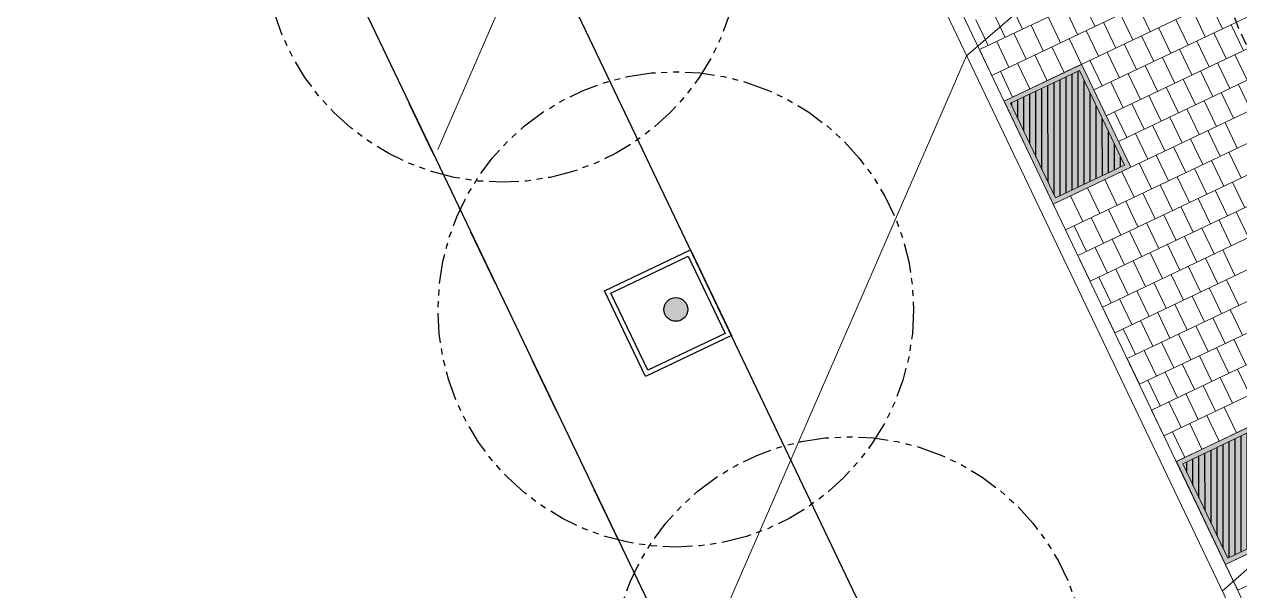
# Model space of a CAD drawing. Header units: metres. Extents: x 678805 to 1359287, y 2747329 to 5497370.
# Drawn here: x 679595.8 to 679621.36, y 2748622.41 to 2748634.32 of the extents above; entities that cross this region are included whole.
import ezdxf
from ezdxf.enums import TextEntityAlignment as Align

# ---------------------------------------------------------------- set-up
doc = ezdxf.new("R2010")
doc.units = ezdxf.units.M
for name, pattern in [('XREF_MON_EIT SUPPORT$0$HIDDEN', [0.375, 0.25, -0.125]), ('XREF_MON_EIT SUPPORT$0$LIM ACERAS$0$PHANTOM2', [1.25, 0.625, -0.125, 0.125, -0.125, 0.125, -0.125]), ('XREF_MON_GENERAL_LAYOUT$0$ACAD_ISO03W100', [30, 12, -18]), ('XREF_MON_SFT_TREES$0$HIDDEN', [0.375, 0.25, -0.125])]:
    doc.linetypes.add(name, pattern=pattern)
for name, color, linetype in [('00_XREF_MON_HSC_PAVEMENT', 7, 'Continuous'), ('00_XREF_TWQ_SFT_TREES', 7, 'Continuous'), ('00_XREF_TWQ_URBAN CONTEXT', 7, 'Continuous'), ('XREF_MON_EIT SUPPORT$0$02-L-Material Change', 253, 'Continuous'), ('XREF_MON_EIT SUPPORT$0$L-Límite Acera', 9, 'Continuous'), ('XREF_MON_EIT SUPPORT$0$SL_TREE_CANOPY_', 254, 'XREF_MON_EIT SUPPORT$0$HIDDEN'), ('XREF_MON_EIT SUPPORT$0$SL_TREE_TRUNK_', 254, 'Continuous'), ('XREF_MON_EIT SUPPORT$0$SL_Trees_out_of_scope_', 254, 'Continuous'), ('XREF_MON_GENERAL_LAYOUT$0$00_Sorround Parcels', 252, 'XREF_MON_GENERAL_LAYOUT$0$ACAD_ISO03W100'), ('XREF_MON_HSC_PAVEMENT$0$03-TR-Tree Pit_Green', 74, 'Continuous'), ('XREF_MON_SFT_TREES$0$SL_TREE_CANOPY', 251, 'XREF_MON_SFT_TREES$0$HIDDEN'), ('XREF_MON_SFT_TREES$0$SL_TREE_TRUNK', 251, 'Continuous'), ('XREF_MON_URBAN CONTEXT$0$Parcel', 7, 'Continuous'), ('XREF_MON_URBAN CONTEXT$0$XREF_MON_EIT SUPPORT', 7, 'Continuous')]:
    doc.layers.add(name, color=color, linetype=linetype)
for name, color, linetype, true_color in [('02-L-Waterfeatures 01', 7, 'Continuous', 0x4da6ff), ('XREF_MON_HSC_PAVEMENT$0$03-TR-Tree Pit_White', 7, 'Continuous', 0xfcfcfc), ('XREF_MON_SFT_TREES$0$SL_TREE_CERCIDIUM_FLORIDUM', 7, 'Continuous', 0xe0e000)]:
    doc.layers.add(name, color=color, linetype=linetype, true_color=true_color)
for name, color, linetype, lineweight in [('XREF_MON_GENERAL_LAYOUT$0$02-L-Level Curves 0.25-0.75m', 33, 'Continuous', 5), ('XREF_MON_GENERAL_LAYOUT$0$02-L-Level Curves 1m', 37, 'Continuous', 5), ('XREF_MON_GENERAL_LAYOUT$0$02-L-Material Change', 251, 'Continuous', 5), ('XREF_MON_GENERAL_LAYOUT$0$04-BK-Tree Pit', 6, 'Continuous', 5), ('XREF_MON_HSC_PAVEMENT$0$04-BK-Tree Pit', 6, 'Continuous', 5)]:
    doc.layers.add(name, color=color, linetype=linetype, lineweight=lineweight)
doc.layers.add('XREF_MON_HSC_PAVEMENT$0$02-L-Joints-Paviment_07_Precast Concrete Blocks 60X40', color=7, linetype='Continuous', lineweight=5, true_color=0x999999)
doc.layers.add('XREF_MON_HSC_PAVEMENT$0$03-TR-Pavement_07_Precast Concrete Blocks 60X40', color=7, linetype='Continuous', lineweight=5, true_color=0x999999)
doc.layers.get('XREF_MON_SFT_TREES$0$SL_TREE_CERCIDIUM_FLORIDUM').off()
doc.styles.add('XREF_MON_GENERAL_LAYOUT$0$Standard', font='arial.ttf')

# ---------------------------------------------------------------- blocks, each defined once
blk = doc.blocks.new('XREF_MON_EIT SUPPORT$0$ALCORQUE 1.8X1.8 con borde')
at = {"layer": 'XREF_MON_EIT SUPPORT$0$02-L-Material Change', "color": 254}
for points in [[(679587.386, 2748672.469), (679589.192, 2748673.329), (679590.051, 2748671.523), (679588.245, 2748670.663), (679587.386, 2748672.469)], [(679587.519, 2748672.422), (679589.145, 2748673.195), (679589.918, 2748671.57), (679588.293, 2748670.796), (679587.519, 2748672.422)]]:
    blk.add_lwpolyline(points, dxfattribs=at)
blk = doc.blocks.new('XREF_MON_EIT SUPPORT$0$trees_outofboundaries')
at = {"layer": 'XREF_MON_EIT SUPPORT$0$SL_TREE_TRUNK_'}
h = blk.add_hatch(color=256, dxfattribs=at)
h.dxf.hatch_style = 1
edge = h.paths.add_edge_path()
edge.add_arc((0, 0), 0.25, 0, 360)
at = {"layer": 'XREF_MON_EIT SUPPORT$0$SL_TREE_CANOPY_', "linetype": 'XREF_MON_EIT SUPPORT$0$LIM ACERAS$0$PHANTOM2'}
blk.add_circle((0, 0), 5, dxfattribs=at)
at = {"layer": 'XREF_MON_EIT SUPPORT$0$SL_TREE_TRUNK_'}
blk.add_circle((0, 0), 0.25, dxfattribs=at)
blk = doc.blocks.new('XREF_MON_EIT SUPPORT')
at = {"layer": 'XREF_MON_EIT SUPPORT$0$L-Límite Acera'}
blk.add_lwpolyline([(679661.275, 2748521.8), (679593.359, 2748664.016)], dxfattribs=at)
at = {"layer": 'XREF_MON_EIT SUPPORT$0$02-L-Material Change', "color": 254, "rotation": 0.08615458346817939}
blk.add_blockref('XREF_MON_EIT SUPPORT$0$ALCORQUE 1.8X1.8 con borde', (4154.509, -1062.529), dxfattribs=at)
at = {"layer": 'XREF_MON_EIT SUPPORT$0$SL_Trees_out_of_scope_'}
for p in [(679605.847, 2748635.999), (679609.499, 2748628.324), (679613.148, 2748620.647)]:
    blk.add_blockref('XREF_MON_EIT SUPPORT$0$trees_outofboundaries', p, dxfattribs=at)
blk = doc.blocks.new('XREF_MON_URBAN CONTEXT')
at = {"layer": 'XREF_MON_URBAN CONTEXT$0$Parcel'}
blk.add_lwpolyline([(679654.853, 2748526.23), (679582.704, 2748491.668), (679521.375, 2748619.741), (679593.524, 2748654.303), (679654.853, 2748526.23)], close=True, dxfattribs=at)
at = {"layer": 'XREF_MON_URBAN CONTEXT$0$XREF_MON_EIT SUPPORT'}
blk.add_blockref('XREF_MON_EIT SUPPORT', (0, 0), dxfattribs=at)
blk = doc.blocks.new('XREF_MON_SFT_TREES$0$cercidium_floridum')
h = blk.add_hatch()
h.set_pattern_fill('ANSI31', color=256, scale=0.1)
edge = h.paths.add_edge_path()
edge.add_arc((0, 0), 4.5, -25.4481, 334.5519)
at = {"layer": 'XREF_MON_SFT_TREES$0$SL_TREE_TRUNK'}
h = blk.add_hatch(color=256, dxfattribs=at)
h.dxf.hatch_style = 1
edge = h.paths.add_edge_path()
edge.add_arc((0, 0), 0.25, 0, 360)
at = {"layer": 'XREF_MON_SFT_TREES$0$SL_TREE_CANOPY', "linetype": 'XREF_MON_SFT_TREES$0$HIDDEN'}
blk.add_circle((0, 0), 4.5, dxfattribs=at)
at = {"layer": 'XREF_MON_SFT_TREES$0$SL_TREE_TRUNK'}
blk.add_circle((0, 0), 0.25, dxfattribs=at)
blk = doc.blocks.new('XREF_MON_SFT_TREES')
at = {"layer": 'XREF_MON_SFT_TREES$0$SL_TREE_CERCIDIUM_FLORIDUM', "rotation": 25.44812939262281}
blk.add_blockref('XREF_MON_SFT_TREES$0$cercidium_floridum', (679625.5, 2748635.939), dxfattribs=at)
blk = doc.blocks.new('XREF_MON_HSC_PAVEMENT$0$ALCORQUE RECTANGULAR')
at = {"layer": 'XREF_MON_HSC_PAVEMENT$0$03-TR-Tree Pit_Green', "ltscale": 0.3}
h = blk.add_hatch(dxfattribs=at)
h.set_pattern_fill('ANSI31', color=256, scale=0.04, angle=-45)
h.set_pattern_definition([(360, (-2068898.16958, 3428624.0145), (3e-17, 0.127), [])])
h.paths.add_polyline_path([(679903.391, 2748647.421), (679902.702, 2748648.869), (679904.689, 2748649.814), (679905.377, 2748648.367)])
at = {"layer": 'XREF_MON_HSC_PAVEMENT$0$03-TR-Tree Pit_White'}
h = blk.add_hatch(color=256, dxfattribs=at)
h.dxf.hatch_style = 1
h.paths.add_polyline_path([(679903.344, 2748647.288), (679902.569, 2748648.916), (679904.736, 2748649.947), (679905.511, 2748648.319)])
blk = doc.blocks.new('XREF_MON_HSC_PAVEMENT')
at = {"layer": 'XREF_MON_HSC_PAVEMENT$0$02-L-Joints-Paviment_07_Precast Concrete Blocks 60X40'}
for points in [[(679616.529, 2748634.759), (679616.788, 2748634.218)], [(679617.691, 2748634.647), (679617.949, 2748634.106)], [(679618.052, 2748634.819), (679618.31, 2748634.278)], [(679619.213, 2748634.707), (679619.472, 2748634.166)], [(679620.736, 2748634.768), (679620.995, 2748634.226)], [(679615.807, 2748634.415), (679616.065, 2748633.874)], [(679616.168, 2748634.587), (679616.426, 2748634.046)], [(679617.329, 2748634.475), (679617.588, 2748633.934)], [(679618.491, 2748634.364), (679618.749, 2748633.822)], [(679618.852, 2748634.535), (679619.111, 2748633.994)], [(679620.014, 2748634.424), (679620.272, 2748633.882)], [(679620.375, 2748634.596), (679620.633, 2748634.054)], [(679616.607, 2748634.132), (679616.866, 2748633.59)], [(679616.968, 2748634.303), (679617.227, 2748633.762)], [(679618.13, 2748634.192), (679618.388, 2748633.65)], [(679619.652, 2748634.252), (679619.911, 2748633.71)], [(679620.814, 2748634.14), (679621.072, 2748633.599)], [(679621.175, 2748634.312), (679621.434, 2748633.771)], [(679616.246, 2748633.96), (679616.504, 2748633.418)], [(679617.768, 2748634.02), (679618.027, 2748633.478)], [(679618.93, 2748633.908), (679619.189, 2748633.367)], [(679619.291, 2748634.08), (679619.55, 2748633.539)], [(679620.453, 2748633.968), (679620.711, 2748633.427)], [(679615.885, 2748633.788), (679616.143, 2748633.246)], [(679617.046, 2748633.676), (679617.305, 2748633.135)], [(679617.407, 2748633.848), (679617.666, 2748633.307)], [(679618.569, 2748633.736), (679618.827, 2748633.195)], [(679619.73, 2748633.625), (679619.989, 2748633.083)], [(679620.092, 2748633.796), (679620.35, 2748633.255)], [(679621.253, 2748633.685), (679621.512, 2748633.143)], [(679616.685, 2748633.504), (679616.943, 2748632.963)], [(679618.208, 2748633.564), (679618.466, 2748633.023)], [(679619.369, 2748633.453), (679619.628, 2748632.911)], [(679620.531, 2748633.341), (679620.789, 2748632.799)], [(679620.892, 2748633.513), (679621.15, 2748632.971)], [(679616.324, 2748633.332), (679616.582, 2748632.791)], [(679618.647, 2748633.109), (679618.905, 2748632.567)], [(679619.008, 2748633.281), (679619.267, 2748632.739)], [(679620.17, 2748633.169), (679620.428, 2748632.628)], [(679619.808, 2748632.997), (679620.067, 2748632.456)], [(679620.97, 2748632.885), (679621.228, 2748632.344)], [(679621.331, 2748633.057), (679621.59, 2748632.516)], [(679619.086, 2748632.653), (679619.345, 2748632.112)], [(679619.447, 2748632.825), (679619.706, 2748632.284)], [(679620.609, 2748632.714), (679620.867, 2748632.172)], [(679618.725, 2748632.482), (679618.983, 2748631.94)], [(679619.886, 2748632.37), (679620.145, 2748631.828)], [(679620.247, 2748632.542), (679620.506, 2748632)], [(679619.525, 2748632.198), (679619.784, 2748631.656)], [(679620.687, 2748632.086), (679620.945, 2748631.545)], [(679621.048, 2748632.258), (679621.306, 2748631.717)], [(679619.164, 2748632.026), (679619.422, 2748631.485)], [(679620.325, 2748631.914), (679620.584, 2748631.373)], [(679619.603, 2748631.571), (679619.862, 2748631.029)], [(679619.964, 2748631.742), (679620.223, 2748631.201)], [(679621.126, 2748631.631), (679621.384, 2748631.089)], [(679619.242, 2748631.399), (679619.5, 2748630.857)], [(679620.765, 2748631.459), (679621.023, 2748630.917)], [(679618.52, 2748631.055), (679618.778, 2748630.513)], [(679618.881, 2748631.227), (679619.139, 2748630.685)], [(679620.042, 2748631.115), (679620.301, 2748630.574)], [(679620.403, 2748631.287), (679620.662, 2748630.745)], [(679618.158, 2748630.883), (679618.417, 2748630.342)], [(679619.681, 2748630.943), (679619.94, 2748630.402)], [(679620.843, 2748630.831), (679621.101, 2748630.29)], [(679621.204, 2748631.003), (679621.462, 2748630.462)], [(679617.436, 2748630.539), (679617.694, 2748629.998)], [(679617.797, 2748630.711), (679618.056, 2748630.17)], [(679618.959, 2748630.599), (679619.217, 2748630.058)], [(679619.32, 2748630.771), (679619.578, 2748630.23)], [(679620.481, 2748630.66), (679620.74, 2748630.118)], [(679618.597, 2748630.428), (679618.856, 2748629.886)], [(679619.759, 2748630.316), (679620.018, 2748629.774)], [(679620.12, 2748630.488), (679620.379, 2748629.946)], [(679621.282, 2748630.376), (679621.54, 2748629.835)], [(679617.875, 2748630.084), (679618.134, 2748629.542)], [(679618.236, 2748630.256), (679618.495, 2748629.714)], [(679619.398, 2748630.144), (679619.656, 2748629.602)], [(679620.559, 2748630.032), (679620.818, 2748629.491)], [(679620.921, 2748630.204), (679621.179, 2748629.663)], [(679618.675, 2748629.8), (679618.934, 2748629.259)], [(679619.037, 2748629.972), (679619.295, 2748629.431)], [(679620.198, 2748629.86), (679620.457, 2748629.319)], [(679618.314, 2748629.628), (679618.573, 2748629.087)], [(679619.476, 2748629.517), (679619.734, 2748628.975)], [(679619.837, 2748629.688), (679620.096, 2748629.147)], [(679620.999, 2748629.577), (679621.257, 2748629.035)], [(679617.953, 2748629.456), (679618.212, 2748628.915)], [(679619.115, 2748629.345), (679619.373, 2748628.803)], [(679620.637, 2748629.405), (679620.896, 2748628.863)], [(679618.392, 2748629.001), (679618.651, 2748628.459)], [(679618.753, 2748629.173), (679619.012, 2748628.631)], [(679619.915, 2748629.061), (679620.174, 2748628.52)], [(679620.276, 2748629.233), (679620.535, 2748628.692)], [(679619.554, 2748628.889), (679619.812, 2748628.348)], [(679620.715, 2748628.777), (679620.974, 2748628.236)], [(679621.076, 2748628.949), (679621.335, 2748628.408)], [(679618.831, 2748628.545), (679619.09, 2748628.004)], [(679619.193, 2748628.717), (679619.451, 2748628.176)], [(679620.354, 2748628.606), (679620.613, 2748628.064)], [(679618.47, 2748628.374), (679618.729, 2748627.832)], [(679619.632, 2748628.262), (679619.89, 2748627.72)], [(679619.993, 2748628.434), (679620.251, 2748627.892)], [(679621.154, 2748628.322), (679621.413, 2748627.781)], [(679619.271, 2748628.09), (679619.529, 2748627.548)], [(679620.432, 2748627.978), (679620.691, 2748627.437)], [(679620.793, 2748628.15), (679621.052, 2748627.609)], [(679618.909, 2748627.918), (679619.168, 2748627.377)], [(679620.071, 2748627.806), (679620.329, 2748627.265)], [(679619.348, 2748627.463), (679619.607, 2748626.921)], [(679619.71, 2748627.634), (679619.968, 2748627.093)], [(679620.871, 2748627.523), (679621.13, 2748626.981)], [(679621.232, 2748627.695), (679621.491, 2748627.153)], [(679618.987, 2748627.291), (679619.246, 2748626.749)], [(679620.51, 2748627.351), (679620.769, 2748626.809)], [(679619.788, 2748627.007), (679620.046, 2748626.466)], [(679620.149, 2748627.179), (679620.407, 2748626.638)], [(679621.31, 2748627.067), (679621.569, 2748626.526)], [(679619.426, 2748626.835), (679619.685, 2748626.294)], [(679620.588, 2748626.723), (679620.847, 2748626.182)], [(679620.949, 2748626.895), (679621.208, 2748626.354)], [(679620.227, 2748626.552), (679620.485, 2748626.01)], [(679619.504, 2748626.208), (679619.763, 2748625.666)], [(679619.866, 2748626.38), (679620.124, 2748625.838)], [(679621.027, 2748626.268), (679621.286, 2748625.727)], [(679620.666, 2748626.096), (679620.925, 2748625.555)], [(679619.944, 2748625.752), (679620.202, 2748625.211)], [(679620.305, 2748625.924), (679620.563, 2748625.383)], [(679621.056, 2748622.959), (679621.314, 2748622.418)]]:
    blk.add_lwpolyline(points, dxfattribs=at)
at = {"layer": 'XREF_MON_HSC_PAVEMENT$0$03-TR-Pavement_07_Precast Concrete Blocks 60X40'}
for p, q in [((679615.885, 2748633.788), (679622.386, 2748636.882)), ((679616.143, 2748633.246), (679622.645, 2748636.34)), ((679616.402, 2748632.705), (679622.903, 2748635.799)), ((679618.291, 2748632.939), (679623.162, 2748635.257)), ((679618.549, 2748632.398), (679623.42, 2748634.716)), ((679618.806, 2748631.856), (679623.679, 2748634.174)), ((679617.436, 2748630.539), (679623.937, 2748633.633)), ((679617.694, 2748629.998), (679624.196, 2748633.092)), ((679617.953, 2748629.456), (679624.454, 2748632.55)), ((679618.212, 2748628.915), (679624.713, 2748632.009)), ((679618.47, 2748628.374), (679624.972, 2748631.467)), ((679618.729, 2748627.832), (679625.23, 2748630.926)), ((679618.987, 2748627.291), (679625.489, 2748630.384)), ((679619.246, 2748626.749), (679625.747, 2748629.843)), ((679619.504, 2748626.208), (679626.006, 2748629.302)), ((679619.763, 2748625.666), (679626.264, 2748628.76)), ((679620.022, 2748625.125), (679626.523, 2748628.219)), ((679621.056, 2748622.959), (679627.557, 2748626.053)), ((679621.314, 2748622.418), (679627.816, 2748625.512))]:
    blk.add_line(p, q, dxfattribs=at)
at = {"layer": 'XREF_MON_HSC_PAVEMENT$0$04-BK-Tree Pit', "rotation": 90}
for p in [(3428266.352, 2068727.97), (3428269.972, 2068720.39)]:
    blk.add_blockref('XREF_MON_HSC_PAVEMENT$0$ALCORQUE RECTANGULAR', p, dxfattribs=at)
blk = doc.blocks.new('XREF_MON_GENERAL_LAYOUT$0$ALCORQUE RECTANGULAR')
blk.add_lwpolyline([(679903.391, 2748647.421), (679902.702, 2748648.868), (679904.689, 2748649.814), (679905.378, 2748648.366)], close=True)
at = {"layer": 'XREF_MON_GENERAL_LAYOUT$0$02-L-Material Change'}
blk.add_lwpolyline([(679903.344, 2748647.288), (679902.569, 2748648.916), (679904.736, 2748649.947), (679905.511, 2748648.319)], close=True, dxfattribs=at)
blk = doc.blocks.new('XREF_MON_GENERAL_LAYOUT')
at = {"layer": 'XREF_MON_GENERAL_LAYOUT$0$00_Sorround Parcels', "lineweight": 9, "ltscale": 0.1}
blk.add_lwpolyline([(679521.37, 2748619.739), (679593.52, 2748654.301), (679654.867, 2748526.236), (679582.718, 2748491.674)], close=True, dxfattribs=at)
at = {"layer": 'XREF_MON_GENERAL_LAYOUT$0$02-L-Level Curves 0.25-0.75m', "ltscale": 0.3}
for points in [[(679604.497, 2748631.685), (679610.242, 2748644.907)], [(679700.932, 2748603.092), (679676.479, 2748594.482), (679643.537, 2748642.212), (679620.991, 2748622.398)]]:
    blk.add_lwpolyline(points, dxfattribs=at)
at = {"layer": 'XREF_MON_GENERAL_LAYOUT$0$02-L-Level Curves 1m', "ltscale": 0.3}
for points in [[(679700.69, 2748603.825), (679679.294, 2748596.284), (679639.557, 2748654.263), (679615.615, 2748633.657)], [(679609.855, 2748620.421), (679615.615, 2748633.657)]]:
    blk.add_lwpolyline(points, dxfattribs=at)
at = {"layer": 'XREF_MON_GENERAL_LAYOUT$0$02-L-Material Change'}
for p, q in [((679667.595, 2748524.804), (679599.165, 2748668.107)), ((679661.796, 2748520.709), (679592.846, 2748665.09))]:
    blk.add_line(p, q, dxfattribs=at)
at = {"layer": 'XREF_MON_GENERAL_LAYOUT$0$02-L-Material Change', "ltscale": 0.3}
blk.add_line((679667.86, 2748524.952), (679599.52, 2748668.055), dxfattribs=at)
at = {"layer": 'XREF_MON_GENERAL_LAYOUT$0$04-BK-Tree Pit', "rotation": 90}
for p in [(3428266.352, 2068727.97), (3428269.972, 2068720.39)]:
    blk.add_blockref('XREF_MON_GENERAL_LAYOUT$0$ALCORQUE RECTANGULAR', p, dxfattribs=at)
at = {"style": 'XREF_MON_GENERAL_LAYOUT$0$Standard'}
for tag, rotation, p in [('604,00', 330.2643, (679905.77, 2748776.558)), ('603,00', 330.2643, (679901.861, 2748753.477)), ('600,00', 133.826, (679944.597, 2748745.153)), ('602,00', 330.2643, (679883.319, 2748738.727)), ('601,00', 117.8906, (679920.972, 2748732.87)), ('601,00', 330.2643, (679864.777, 2748723.976)), ('600,00', 40.8833, (679777.405, 2748705.444, 1.17)), ('602,00', 330.2643, (679941.275, 2748705.483)), ('601,00', 40.8833, (679701.798, 2748703.889, 1.17)), ('598,00', 62.091, (679810.267, 2748702.619)), ('600,00', 330.2643, (679877.781, 2748691.131)), ('600,00', 19.5511, (679920.444, 2748685.496)), ('601,00', 330.2643, (679934.813, 2748683.804)), ('599,00', 330.2643, (679854.567, 2748679.061)), ('600,00', 88.3928, (679743.913, 2748675.572)), ('599,00', 20.6086, (679924.26, 2748675.216)), ('601,00', 88.3928, (679728.035, 2748671.318, -2)), ('602,00', 88.3928, (679711.826, 2748665.966, -1)), ('603,00', 88.3928, (679695.615, 2748660.611)), ('599,00', 40.8833, (679788.807, 2748655.829, 1.17)), ('601,00', 40.8833, (679627.612, 2748644.603, 1.17)), ('603,00', 41.7058, (679702.499, 2748628.484, 1.17)), ('600,00', 40.8833, (679645.925, 2748597.926, 1.17)), ('599,00', 34.2277, (679673.574, 2748555.136, 5.34))]:
    blk.add_attdef(tag, text='', height=1, rotation=rotation, dxfattribs=at).set_placement(p, align=Align.MIDDLE)
at = {"ltscale": 0.3, "style": 'XREF_MON_GENERAL_LAYOUT$0$Standard'}
for tag, rotation, p in [('603,50', 330.2643, (679911.501, 2748760.57)), ('602,50', 330.2643, (679892.865, 2748745.846)), ('600,50', 133.826, (679933.048, 2748738.729)), ('601,50', 330.2643, (679873.581, 2748731.671)), ('601,50', 101.2857, (679909.522, 2748726.945)), ('602,50', 330.2643, (679948.625, 2748713.86)), ('600,50', 39.606, (679743.243, 2748706.971)), ('600,50', 330.2643, (679880.266, 2748702.726)), ('600,50', 17.3537, (679917.615, 2748690.554)), ('599,50', 330.2643, (679867.197, 2748684.716)), ('599,50', 18.8944, (679921.71, 2748680.578)), ('599,50', 39.606, (679778.991, 2748677.241)), ('600,50', 88.3928, (679735.925, 2748673.586)), ('601,50', 88.3928, (679719.906, 2748668.581)), ('602,50', 88.3928, (679703.474, 2748663.452)), ('598,50', 330.2643, (679861.765, 2748662.397)), ('601,50', 39.606, (679610.513, 2748662.061)), ('600,00', 41.7058, (679752.308, 2748637.685)), ('601,00', 41.7058, (679736.044, 2748634.538)), ('599,00', 35.0835, (679763.043, 2748634.415, 1.17)), ('602,00', 41.7058, (679720.174, 2748633.096, 1.17)), ('600,00', 35.0835, (679747.063, 2748629.903, 1.17)), ('601,00', 35.0835, (679731.246, 2748625.239, 1.17)), ('600,50', 39.606, (679636.92, 2748621.339)), ('602,00', 35.0835, (679715.4, 2748620.639, 1.17)), ('599,50', 28.7604, (679659.482, 2748574.323))]:
    blk.add_attdef(tag, text='', height=1, rotation=rotation, dxfattribs=at).set_placement(p, align=Align.MIDDLE)

msp = doc.modelspace()

# ---------------------------------------------------------------- block references
at = {"layer": '00_XREF_MON_HSC_PAVEMENT'}
msp.add_blockref('XREF_MON_HSC_PAVEMENT', (0, 0), dxfattribs=at)
at = {"layer": '00_XREF_TWQ_SFT_TREES'}
msp.add_blockref('XREF_MON_SFT_TREES', (0, 0), dxfattribs=at)
at = {"layer": '00_XREF_TWQ_URBAN CONTEXT'}
msp.add_blockref('XREF_MON_URBAN CONTEXT', (0, 0), dxfattribs=at)
at = {"layer": '02-L-Waterfeatures 01', "color": 18, "true_color": 0x000000}
msp.add_blockref('XREF_MON_GENERAL_LAYOUT', (0, 0), dxfattribs=at)

doc.saveas('drawing.dxf')
